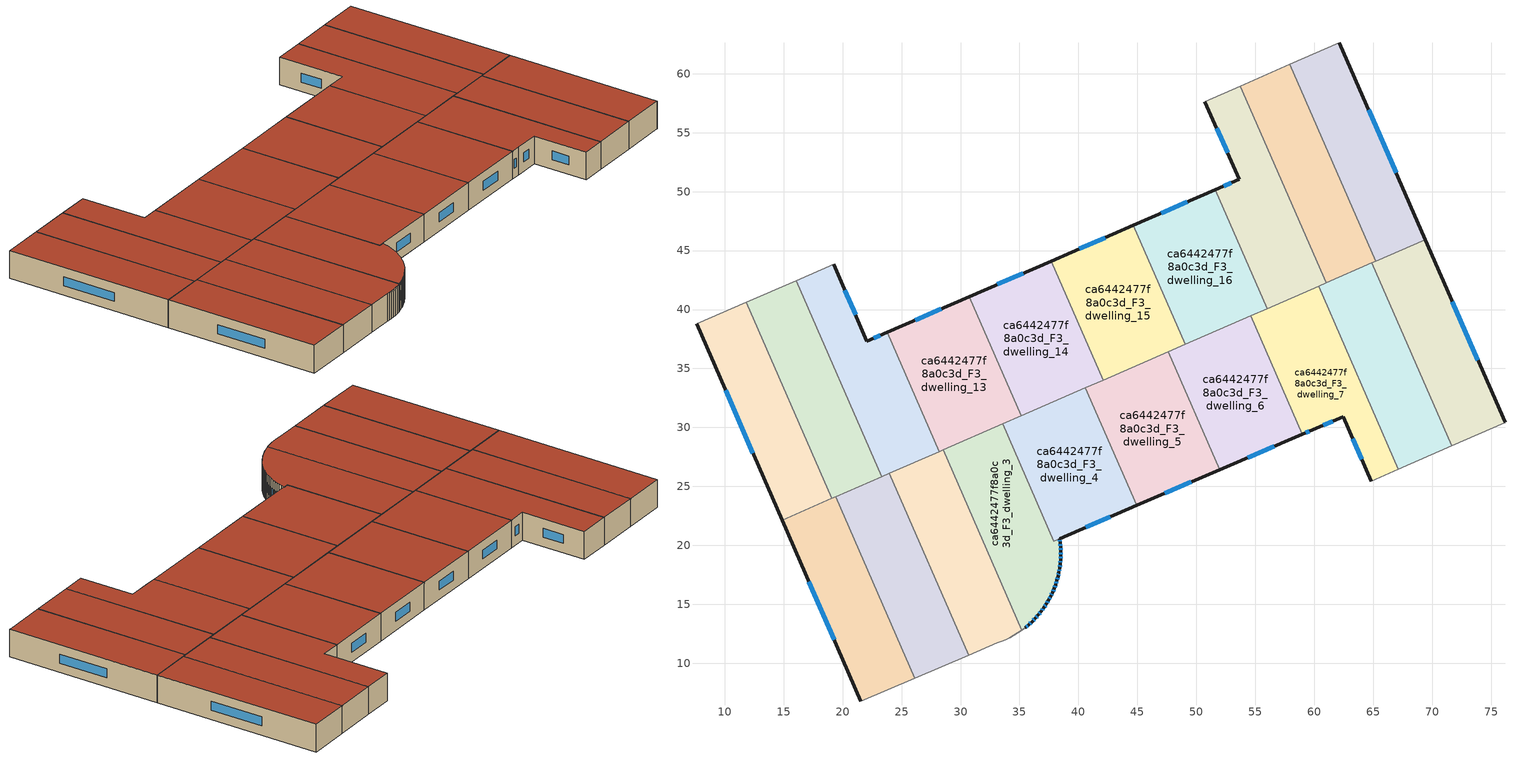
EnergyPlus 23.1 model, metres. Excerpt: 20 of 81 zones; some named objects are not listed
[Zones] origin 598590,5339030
ca6442477f8a0c3d_F3_dwelling_0
 floor to ca6442477f8a0c3d_F2_dwelling_0 (EU_floor_Construction): 19.42,24.12 26.13,8.71 21.55,6.75 14.86,22.13 z9
 wall outside (EU_wall_Construction): 14.86,22.13 21.55,6.75 z9:12
 wall to ca6442477f8a0c3d_F3_dwelling_1 (EU_wall_Construction): 26.13,8.71 19.42,24.12 z9:12
 wall adiabatic (EU_wall_Construction): 21.55,6.75 26.13,8.71 z9:12
 wall to ca6442477f8a0c3d_F3_dwelling_10 (EU_wall_Construction): 19.08,23.97 14.86,22.13 z9:12
 wall to ca6442477f8a0c3d_F3_dwelling_11 (EU_wall_Construction): 19.42,24.12 19.08,23.97 z9:12
 window (EU_Window_Construction): 17.13,16.9 19.27,11.98 z10.02:10.98
 roof outside (EU_roof_Construction): 26.13,8.71 19.42,24.12 14.86,22.13 21.55,6.75 z12
ca6442477f8a0c3d_F3_dwelling_1
 floor to ca6442477f8a0c3d_F2_dwelling_1 (EU_floor_Construction): 23.97,26.11 30.7,10.67 26.13,8.71 19.42,24.12 z9
 wall to ca6442477f8a0c3d_F3_dwelling_2 (EU_wall_Construction): 30.7,10.67 23.97,26.11 z9:12
 wall adiabatic (EU_wall_Construction): 26.13,8.71 30.7,10.67 z9:12
 wall to ca6442477f8a0c3d_F3_dwelling_11 (EU_wall_Construction): 23.3,25.81 19.42,24.12 z9:12
 wall to ca6442477f8a0c3d_F3_dwelling_12 (EU_wall_Construction): 23.97,26.11 23.3,25.81 z9:12
 roof outside (EU_roof_Construction): 30.7,10.67 23.97,26.11 19.42,24.12 26.13,8.71 z12
ca6442477f8a0c3d_F3_dwelling_10
 floor to ca6442477f8a0c3d_F2_dwelling_10 (EU_floor_Construction): 11.82,40.63 19.08,23.97 14.86,22.13 7.6,38.81 z9
 wall outside (EU_wall_Construction): 7.6,38.81 14.86,22.13 z9:12
 wall to ca6442477f8a0c3d_F3_dwelling_11 (EU_wall_Construction): 19.08,23.97 11.82,40.63 z9:12
 wall adiabatic (EU_wall_Construction): 11.82,40.63 7.6,38.81 z9:12
 window (EU_Window_Construction): 10.07,33.13 12.39,27.81 z10.02:10.98
 roof outside (EU_roof_Construction): 19.08,23.97 11.82,40.63 7.6,38.81 14.86,22.13 z12
ca6442477f8a0c3d_F3_dwelling_11
 floor to ca6442477f8a0c3d_F2_dwelling_11 (EU_floor_Construction): 16.05,42.45 23.3,25.81 19.08,23.97 11.82,40.63 z9
 wall to ca6442477f8a0c3d_F3_dwelling_12 (EU_wall_Construction): 23.3,25.81 16.05,42.45 z9:12
 wall adiabatic (EU_wall_Construction): 16.05,42.45 11.82,40.63 z9:12
 roof outside (EU_roof_Construction): 23.3,25.81 16.05,42.45 11.82,40.63 19.08,23.97 z12
ca6442477f8a0c3d_F3_dwelling_12
 floor to ca6442477f8a0c3d_F2_dwelling_12 (EU_floor_Construction): 23.78,38.08 28.2,27.95 23.3,25.81 16.05,42.45 19.24,43.83 22.05,37.33 z9
 wall outside (EU_wall_Construction): 23.78,38.08 22.05,37.33 19.24,43.83 z9:12
 wall adiabatic (EU_wall_Construction): 19.24,43.83 16.05,42.45 z9:12
 wall to ca6442477f8a0c3d_F3_dwelling_13 (EU_wall_Construction): 28.2,27.95 23.78,38.08 z9:12
 wall to ca6442477f8a0c3d_F3_dwelling_2 (EU_wall_Construction): 23.97,26.11 28.2,27.95 z9:12
 window (EU_Window_Construction): 21.09,39.54 20.2,41.62 / 23.19,37.82 22.64,37.58 z10.02:10.98
 roof outside (EU_roof_Construction): 28.2,27.95 23.78,38.08 22.05,37.33 19.24,43.83 16.05,42.45 23.3,25.81 z12
ca6442477f8a0c3d_F3_dwelling_13
 floor to ca6442477f8a0c3d_F2_dwelling_13 (EU_floor_Construction): 30.73,41.09 35.14,30.98 28.2,27.95 23.78,38.08 z9
 wall outside (EU_wall_Construction): 30.73,41.09 23.78,38.08 z9:12
 wall to ca6442477f8a0c3d_F3_dwelling_14 (EU_wall_Construction): 35.14,30.98 30.73,41.09 z9:12
 wall to ca6442477f8a0c3d_F3_dwelling_3 (EU_wall_Construction): 28.53,28.09 33.57,30.29 z9:12
 wall to ca6442477f8a0c3d_F3_dwelling_2 (EU_wall_Construction): 28.2,27.95 28.52,28.09 z9:12
 wall to ca6442477f8a0c3d_F3_dwelling_4 (EU_wall_Construction): 33.57,30.29 35.14,30.98 z9:12
 window (EU_Window_Construction): 28.37,40.07 26.15,39.1 z10.02:10.98
 roof outside (EU_roof_Construction): 35.14,30.98 30.73,41.09 23.78,38.08 28.2,27.95 z12
ca6442477f8a0c3d_F3_dwelling_14
 floor to ca6442477f8a0c3d_F2_dwelling_14 (EU_floor_Construction): 37.68,44.11 42.09,34 35.14,30.98 30.73,41.09 z9
 wall outside (EU_wall_Construction): 37.68,44.11 30.73,41.09 z9:12
 wall to ca6442477f8a0c3d_F3_dwelling_15 (EU_wall_Construction): 42.09,34 37.68,44.11 z9:12
 wall to ca6442477f8a0c3d_F3_dwelling_4 (EU_wall_Construction): 35.14,30.98 40.59,33.35 z9:12
 wall to ca6442477f8a0c3d_F3_dwelling_5 (EU_wall_Construction): 40.59,33.35 42.09,34 z9:12
 window (EU_Window_Construction): 35.32,43.09 33.09,42.12 z10.02:10.98
 roof outside (EU_roof_Construction): 42.09,34 37.68,44.11 30.73,41.09 35.14,30.98 z12
ca6442477f8a0c3d_F3_dwelling_15
 floor to ca6442477f8a0c3d_F2_dwelling_15 (EU_floor_Construction): 44.64,47.13 49.04,37.04 42.09,34 37.68,44.11 z9
 wall outside (EU_wall_Construction): 44.64,47.13 37.68,44.11 z9:12
 wall to ca6442477f8a0c3d_F3_dwelling_16 (EU_wall_Construction): 49.04,37.04 44.64,47.13 z9:12
 wall to ca6442477f8a0c3d_F3_dwelling_5 (EU_wall_Construction): 42.09,34 47.62,36.42 z9:12
 wall to ca6442477f8a0c3d_F3_dwelling_6 (EU_wall_Construction): 47.62,36.42 49.04,37.04 z9:12
 window (EU_Window_Construction): 42.27,46.11 40.05,45.14 z10.02:10.98
 roof outside (EU_roof_Construction): 49.04,37.04 44.64,47.13 37.68,44.11 42.09,34 z12
ca6442477f8a0c3d_F3_dwelling_16
 floor to ca6442477f8a0c3d_F2_dwelling_16 (EU_floor_Construction): 51.61,50.16 56.01,40.07 49.04,37.04 44.64,47.13 z9
 wall outside (EU_wall_Construction): 51.61,50.16 44.64,47.13 z9:12
 wall to ca6442477f8a0c3d_F3_dwelling_17 (EU_wall_Construction): 56.01,40.07 51.61,50.16 z9:12
 wall to ca6442477f8a0c3d_F3_dwelling_6 (EU_wall_Construction): 49.04,37.04 54.63,39.47 z9:12
 wall to ca6442477f8a0c3d_F3_dwelling_7 (EU_wall_Construction): 54.63,39.47 56.01,40.07 z9:12
 window (EU_Window_Construction): 49.24,49.13 47.01,48.16 z10.02:10.98
 roof outside (EU_roof_Construction): 56.01,40.07 51.61,50.16 44.64,47.13 49.04,37.04 z12
ca6442477f8a0c3d_F3_dwelling_17
 floor to ca6442477f8a0c3d_F2_dwelling_17 (EU_floor_Construction): 53.74,58.96 61.02,42.26 56.01,40.07 51.61,50.16 53.66,51.05 50.73,57.63 z9
 wall outside (EU_wall_Construction): 50.73,57.63 53.66,51.05 51.61,50.16 z9:12
 wall to ca6442477f8a0c3d_F3_dwelling_18 (EU_wall_Construction): 61.02,42.26 53.74,58.96 z9:12
 wall adiabatic (EU_wall_Construction): 53.74,58.96 50.73,57.63 z9:12
 wall to ca6442477f8a0c3d_F3_dwelling_7 (EU_wall_Construction): 56.01,40.07 60.37,41.98 z9:12
 wall to ca6442477f8a0c3d_F3_dwelling_8 (EU_wall_Construction): 60.37,41.98 61.02,42.26 z9:12
 window (EU_Window_Construction): 52.96,50.75 52.31,50.46 / 51.73,55.39 52.66,53.29 z10.02:10.98
 roof outside (EU_roof_Construction): 61.02,42.26 53.74,58.96 50.73,57.63 53.66,51.05 51.61,50.16 56.01,40.07 z12
ca6442477f8a0c3d_F3_dwelling_18
 floor to ca6442477f8a0c3d_F2_dwelling_18 (EU_floor_Construction): 57.94,60.8 65.22,44.09 61.02,42.26 53.74,58.96 z9
 wall adiabatic (EU_wall_Construction): 57.94,60.8 53.74,58.96 z9:12
 wall to ca6442477f8a0c3d_F3_dwelling_19 (EU_wall_Construction): 65.22,44.09 57.94,60.8 z9:12
 wall to ca6442477f8a0c3d_F3_dwelling_8 (EU_wall_Construction): 61.02,42.26 64.9,43.95 z9:12
 wall to ca6442477f8a0c3d_F3_dwelling_9 (EU_wall_Construction): 64.9,43.95 65.22,44.09 z9:12
 roof outside (EU_roof_Construction): 65.22,44.09 57.94,60.8 53.74,58.96 61.02,42.26 z12
ca6442477f8a0c3d_F3_dwelling_19
 floor to ca6442477f8a0c3d_F2_dwelling_19 (EU_floor_Construction): 62.14,62.65 69.43,45.93 65.22,44.09 57.94,60.8 z9
 wall outside (EU_wall_Construction): 69.43,45.93 62.14,62.65 z9:12
 wall adiabatic (EU_wall_Construction): 62.14,62.65 57.94,60.8 z9:12
 wall to ca6442477f8a0c3d_F3_dwelling_9 (EU_wall_Construction): 65.22,44.09 69.43,45.93 z9:12
 window (EU_Window_Construction): 66.95,51.62 64.62,56.96 z10.02:10.98
 roof outside (EU_roof_Construction): 69.43,45.93 62.14,62.65 57.94,60.8 65.22,44.09 z12
ca6442477f8a0c3d_F3_dwelling_2
 floor to ca6442477f8a0c3d_F2_dwelling_2 (EU_floor_Construction): 28.53,28.09 35.19,12.79 35.18,12.78 34.86,12.56 34.53,12.36 34.19,12.17 33.84,12 33.48,11.85 33.12,11.71 30.7,10.67 23.97,26.11 z9
 wall adiabatic (EU_wall_Construction): 30.7,10.67 33.12,11.71 33.48,11.85 33.84,12 34.19,12.17 34.53,12.36 34.86,12.56 35.18,12.78 35.19,12.79 z9:12
 wall to ca6442477f8a0c3d_F3_dwelling_3 (EU_wall_Construction): 35.19,12.79 28.53,28.09 z9:12
 roof outside (EU_roof_Construction): 34.19,12.17 34.53,12.36 34.86,12.56 35.18,12.78 35.19,12.79 28.53,28.09 23.97,26.11 30.7,10.67 33.12,11.71 33.48,11.85 33.84,12 z12
ca6442477f8a0c3d_F3_dwelling_3
 floor to ca6442477f8a0c3d_F2_dwelling_3 (EU_floor_Construction): 33.57,30.29 37.9,20.35 38.4,20.56 38.45,20.21 38.48,19.85 38.5,19.49 38.5,19.13 38.48,18.78 38.45,18.42 38.41,18.06 38.35,17.71 38.27,17.36 38.18,17.01 38.07,16.67 37.94,16.34 37.8,16.01 37.65,15.68 37.48,15.37 37.28,15.03 37.07,14.71 36.84,14.39 36.6,14.09 36.34,13.8 36.07,13.53 35.78,13.26 35.49,13.01 35.19,12.79 28.53,28.09 z9
 wall outside (EU_wall_Construction): 35.49,13.01 35.78,13.26 36.07,13.53 36.34,13.8 36.6,14.09 36.84,14.39 37.07,14.71 37.28,15.03 37.48,15.37 37.65,15.68 37.8,16.01 37.94,16.34 38.07,16.67 38.18,17.01 38.27,17.36 38.35,17.71 38.41,18.06 38.45,18.42 38.48,18.78 38.5,19.13 38.5,19.49 38.48,19.85 38.45,20.21 38.4,20.56 z9:12
 wall adiabatic (EU_wall_Construction): 35.19,12.79 35.49,13.01 z9:12
 wall to ca6442477f8a0c3d_F3_dwelling_4 (EU_wall_Construction): 38.4,20.56 37.9,20.35 33.57,30.29 z9:12
 window (EU_Window_Construction): 38.47,18.54 38.47,18.65 / 38.42,18.18 38.44,18.3 / 38.37,17.83 38.39,17.94 / 38.3,17.48 38.32,17.59 / 38.21,17.13 38.24,17.24 / 38.1,16.79 38.14,16.9 / 37.98,16.45 38.02,16.56 / 37.85,16.12 37.9,16.22 / 37.7,15.79 37.75,15.9 / 37.54,15.47 37.59,15.57 / 37.35,15.14 37.41,15.25 / 37.14,14.82 37.21,14.92 / 36.92,14.5 36.99,14.6 / 36.68,14.19 36.76,14.29 / 36.43,13.9 36.51,13.99 / 36.16,13.62 36.25,13.71 / 35.88,13.35 35.97,13.44 / 35.59,13.1 35.68,13.18 / 38.43,20.33 38.41,20.44 / 38.47,19.97 38.46,20.09 / 38.49,19.61 38.49,19.73 / 38.5,19.26 38.5,19.37 / 38.49,18.9 38.49,19.01 z10.02:10.98
 roof outside (EU_roof_Construction): 36.6,14.09 36.84,14.39 37.07,14.71 37.28,15.03 37.48,15.37 37.65,15.68 37.8,16.01 37.94,16.34 38.07,16.67 38.18,17.01 38.27,17.36 38.35,17.71 38.41,18.06 38.45,18.42 38.48,18.78 38.5,19.13 38.5,19.49 38.48,19.85 38.45,20.21 38.4,20.56 37.9,20.35 33.57,30.29 28.53,28.09 35.19,12.79 35.49,13.01 35.78,13.26 36.07,13.53 36.34,13.8 z12
ca6442477f8a0c3d_F3_dwelling_4
 floor to ca6442477f8a0c3d_F2_dwelling_4 (EU_floor_Construction): 40.59,33.35 44.93,23.38 37.9,20.36 33.57,30.29 z9
 wall outside (EU_wall_Construction): 38.4,20.56 44.93,23.38 z9:12
 wall to ca6442477f8a0c3d_F3_dwelling_5 (EU_wall_Construction): 44.93,23.38 40.59,33.35 z9:12
 window (EU_Window_Construction): 40.62,21.52 42.71,22.42 z10.02:10.98
 roof outside (EU_roof_Construction): 44.93,23.38 40.59,33.35 33.57,30.29 37.9,20.36 z12
ca6442477f8a0c3d_F3_dwelling_5
 floor to ca6442477f8a0c3d_F2_dwelling_5 (EU_floor_Construction): 47.62,36.42 51.98,26.41 44.93,23.38 40.59,33.35 z9
 wall outside (EU_wall_Construction): 44.93,23.38 51.98,26.41 z9:12
 wall to ca6442477f8a0c3d_F3_dwelling_6 (EU_wall_Construction): 51.98,26.41 47.62,36.42 z9:12
 window (EU_Window_Construction): 47.33,24.41 49.58,25.38 z10.02:10.98
 roof outside (EU_roof_Construction): 51.98,26.41 47.62,36.42 40.59,33.35 44.93,23.38 z12
ca6442477f8a0c3d_F3_dwelling_6
 floor to ca6442477f8a0c3d_F2_dwelling_6 (EU_floor_Construction): 54.63,39.47 59.01,29.44 51.98,26.41 47.62,36.42 z9
 wall outside (EU_wall_Construction): 51.98,26.41 59.01,29.44 z9:12
 wall to ca6442477f8a0c3d_F3_dwelling_7 (EU_wall_Construction): 59.01,29.44 54.63,39.47 z9:12
 window (EU_Window_Construction): 54.37,27.44 56.62,28.41 z10.02:10.98
 roof outside (EU_roof_Construction): 59.01,29.44 54.63,39.47 47.62,36.42 51.98,26.41 z12
ca6442477f8a0c3d_F3_dwelling_7
 floor to ca6442477f8a0c3d_F2_dwelling_7 (EU_floor_Construction): 60.37,41.97 67.14,26.45 64.83,25.44 62.46,30.9 59.87,29.81 59.01,29.44 54.63,39.47 z9
 wall outside (EU_wall_Construction): 59.01,29.44 59.87,29.81 62.46,30.9 64.83,25.44 z9:12
 wall to ca6442477f8a0c3d_F3_dwelling_8 (EU_wall_Construction): 67.14,26.45 60.37,41.97 z9:12
 wall adiabatic (EU_wall_Construction): 64.83,25.44 67.14,26.45 z9:12
 window (EU_Window_Construction): 59.3,29.56 59.58,29.68 / 63.27,29.04 64.03,27.3 / 60.75,30.18 61.58,30.53 z10.02:10.98
 roof outside (EU_roof_Construction): 67.14,26.45 60.37,41.97 54.63,39.47 59.01,29.44 59.87,29.81 62.46,30.9 64.83,25.44 z12
ca6442477f8a0c3d_F3_dwelling_8
 floor to ca6442477f8a0c3d_F2_dwelling_8 (EU_floor_Construction): 64.9,43.95 71.66,28.44 67.14,26.45 60.37,41.97 z9
 wall to ca6442477f8a0c3d_F3_dwelling_9 (EU_wall_Construction): 71.66,28.44 64.9,43.95 z9:12
 wall adiabatic (EU_wall_Construction): 67.14,26.45 71.66,28.44 z9:12
 roof outside (EU_roof_Construction): 71.66,28.44 64.9,43.95 60.37,41.97 67.14,26.45 z12
ca6442477f8a0c3d_F3_dwelling_9
 floor to ca6442477f8a0c3d_F2_dwelling_9 (EU_floor_Construction): 69.43,45.93 76.19,30.43 76.15,30.41 71.66,28.44 64.9,43.95 z9
 wall outside (EU_wall_Construction): 76.19,30.43 69.43,45.93 z9:12
 wall adiabatic (EU_wall_Construction): 71.66,28.44 76.15,30.41 76.19,30.43 z9:12
 window (EU_Window_Construction): 73.89,35.7 71.73,40.65 z10.02:10.98
 roof outside (EU_roof_Construction): 76.15,30.41 76.19,30.43 69.43,45.93 64.9,43.95 71.66,28.44 z12
[Building]
EU S2 Campaign: North Axis=0; Terrain=City; Solar Distribution=FullExterior
[Site:Location]
Vienna: Latitude=48; Longitude=16.5; Time Zone=1; Elevation=183
[SizingPeriod:WeatherFileDays]
AnnualSizingPeriod: Begin Month=1; Begin Day of Month=1; End Month=12; End Day of Month=31; Day of Week for Start Day=Monday; Use Weather File Daylight Saving Period=No; Use Weather File Rain and Snow Indicators=No
[MATERIAL]
EU_InternalMass_Material: Roughness=MediumRough; Thickness=0.1; Conductivity=1; Density=1800; Specific Heat=900; Thermal Absorptance=0.9; Solar Absorptance=0.7; Visible Absorptance=0.7
[MATERIAL:NOMASS] Roughness=MediumRough; Thermal Absorptance=0.9; Solar Absorptance=0.7; Visible Absorptance=0.7
Name | Thermal Resistance
EU_wall_NoMass | 0.942466
EU_roof_NoMass | 0.551687
EU_floor_NoMass | 0.66527
[WINDOWMATERIAL:SIMPLEGLAZINGSYSTEM]
EU_Window_SimpleGlazing: UFactor=2.03367; Solar Heat Gain Coefficient=0.65; Visible Transmittance=0.65
[CONSTRUCTION]
EU_wall_Construction: EU_wall_NoMass
EU_roof_Construction: EU_roof_NoMass
EU_floor_Construction: EU_floor_NoMass
EU_Window_Construction: EU_Window_SimpleGlazing
EU_InternalMass_Construction: EU_InternalMass_Material
[ZONE] Type=1; Multiplier=1; Ceiling Height=autocalculate; Floor Area=autocalculate; Part of Total Floor Area=Yes
Name | Volume
ca6442477f8a0c3d_F3_dwelling_0 | 250.816
ca6442477f8a0c3d_F3_dwelling_1 | 250.929
ca6442477f8a0c3d_F3_dwelling_10 | 250.885
ca6442477f8a0c3d_F3_dwelling_11 | 250.838
ca6442477f8a0c3d_F3_dwelling_12 | 250.871
ca6442477f8a0c3d_F3_dwelling_13 | 250.849
ca6442477f8a0c3d_F3_dwelling_14; ca6442477f8a0c3d_F3_dwelling_17 | 250.874
ca6442477f8a0c3d_F3_dwelling_15 | 250.87
ca6442477f8a0c3d_F3_dwelling_16 | 250.88
ca6442477f8a0c3d_F3_dwelling_18 | 250.854
ca6442477f8a0c3d_F3_dwelling_19 | 250.875
ca6442477f8a0c3d_F3_dwelling_2 | 250.821
ca6442477f8a0c3d_F3_dwelling_3 | 252.217
ca6442477f8a0c3d_F3_dwelling_4 | 249.434
ca6442477f8a0c3d_F3_dwelling_5 | 250.858
ca6442477f8a0c3d_F3_dwelling_6 | 250.869
ca6442477f8a0c3d_F3_dwelling_7 | 250.842
ca6442477f8a0c3d_F3_dwelling_8 | 250.864
ca6442477f8a0c3d_F3_dwelling_9 | 250.89
[INTERNALMASS] Construction=EU_InternalMass_Construction
Name | Zone or ZoneList | Surface Area
ca6442477f8a0c3d_F3_dwelling_0_EU_InternalMass | ca6442477f8a0c3d_F3_dwelling_0 | 83.6053
ca6442477f8a0c3d_F3_dwelling_1_EU_InternalMass | ca6442477f8a0c3d_F3_dwelling_1 | 83.6435
ca6442477f8a0c3d_F3_dwelling_2_EU_InternalMass | ca6442477f8a0c3d_F3_dwelling_2 | 83.607
ca6442477f8a0c3d_F3_dwelling_3_EU_InternalMass | ca6442477f8a0c3d_F3_dwelling_3 | 84.073
ca6442477f8a0c3d_F3_dwelling_4_EU_InternalMass | ca6442477f8a0c3d_F3_dwelling_4 | 83.1692
ca6442477f8a0c3d_F3_dwelling_5_EU_InternalMass | ca6442477f8a0c3d_F3_dwelling_5 | 83.6197
ca6442477f8a0c3d_F3_dwelling_6_EU_InternalMass | ca6442477f8a0c3d_F3_dwelling_6 | 83.6235
ca6442477f8a0c3d_F3_dwelling_7_EU_InternalMass | ca6442477f8a0c3d_F3_dwelling_7 | 83.6135
ca6442477f8a0c3d_F3_dwelling_8_EU_InternalMass | ca6442477f8a0c3d_F3_dwelling_8 | 83.6212
ca6442477f8a0c3d_F3_dwelling_9_EU_InternalMass | ca6442477f8a0c3d_F3_dwelling_9 | 83.6298
ca6442477f8a0c3d_F3_dwelling_10_EU_InternalMass | ca6442477f8a0c3d_F3_dwelling_10 | 83.6281
ca6442477f8a0c3d_F3_dwelling_11_EU_InternalMass | ca6442477f8a0c3d_F3_dwelling_11 | 83.6125
ca6442477f8a0c3d_F3_dwelling_12_EU_InternalMass | ca6442477f8a0c3d_F3_dwelling_12 | 83.6239
ca6442477f8a0c3d_F3_dwelling_13_EU_InternalMass | ca6442477f8a0c3d_F3_dwelling_13 | 83.6164
ca6442477f8a0c3d_F3_dwelling_14_EU_InternalMass | ca6442477f8a0c3d_F3_dwelling_14 | 83.6247
ca6442477f8a0c3d_F3_dwelling_15_EU_InternalMass | ca6442477f8a0c3d_F3_dwelling_15 | 83.6237
ca6442477f8a0c3d_F3_dwelling_16_EU_InternalMass | ca6442477f8a0c3d_F3_dwelling_16 | 83.6268
ca6442477f8a0c3d_F3_dwelling_17_EU_InternalMass | ca6442477f8a0c3d_F3_dwelling_17 | 83.6245
ca6442477f8a0c3d_F3_dwelling_18_EU_InternalMass | ca6442477f8a0c3d_F3_dwelling_18 | 83.6181
ca6442477f8a0c3d_F3_dwelling_19_EU_InternalMass | ca6442477f8a0c3d_F3_dwelling_19 | 83.6249
[OTHEREQUIPMENT] Fuel Type=Electricity; Design Level Calculation Method=Watts/Area; Power per Zone Floor Area=1; Fraction Latent=0; Fraction Radiant=0; Fraction Lost=0; Carbon Dioxide Generation Rate=0; EndUse Subcategory=EU_Step8_InternalGains
Name | Zone or ZoneList or Space or SpaceList | Schedule
EU_Step8_InternalGain_ca6442477f8a0c3d_F3_dwelling_0_f000 | ca6442477f8a0c3d_F3_dwelling_0 | EU_Step8_GainSchedule_ca6442477f8a0c3d_F3_dwelling_0_f000
EU_Step8_InternalGain_ca6442477f8a0c3d_F3_dwelling_1_f000 | ca6442477f8a0c3d_F3_dwelling_1 | EU_Step8_GainSchedule_ca6442477f8a0c3d_F3_dwelling_1_f000
EU_Step8_InternalGain_ca6442477f8a0c3d_F3_dwelling_2_f000 | ca6442477f8a0c3d_F3_dwelling_2 | EU_Step8_GainSchedule_ca6442477f8a0c3d_F3_dwelling_2_f000
EU_Step8_InternalGain_ca6442477f8a0c3d_F3_dwelling_3_f000 | ca6442477f8a0c3d_F3_dwelling_3 | EU_Step8_GainSchedule_ca6442477f8a0c3d_F3_dwelling_3_f000
EU_Step8_InternalGain_ca6442477f8a0c3d_F3_dwelling_4_f000 | ca6442477f8a0c3d_F3_dwelling_4 | EU_Step8_GainSchedule_ca6442477f8a0c3d_F3_dwelling_4_f000
EU_Step8_InternalGain_ca6442477f8a0c3d_F3_dwelling_5_f000 | ca6442477f8a0c3d_F3_dwelling_5 | EU_Step8_GainSchedule_ca6442477f8a0c3d_F3_dwelling_5_f000
EU_Step8_InternalGain_ca6442477f8a0c3d_F3_dwelling_6_f000 | ca6442477f8a0c3d_F3_dwelling_6 | EU_Step8_GainSchedule_ca6442477f8a0c3d_F3_dwelling_6_f000
EU_Step8_InternalGain_ca6442477f8a0c3d_F3_dwelling_7_f000 | ca6442477f8a0c3d_F3_dwelling_7 | EU_Step8_GainSchedule_ca6442477f8a0c3d_F3_dwelling_7_f000
EU_Step8_InternalGain_ca6442477f8a0c3d_F3_dwelling_8_f000 | ca6442477f8a0c3d_F3_dwelling_8 | EU_Step8_GainSchedule_ca6442477f8a0c3d_F3_dwelling_8_f000
EU_Step8_InternalGain_ca6442477f8a0c3d_F3_dwelling_9_f000 | ca6442477f8a0c3d_F3_dwelling_9 | EU_Step8_GainSchedule_ca6442477f8a0c3d_F3_dwelling_9_f000
EU_Step8_InternalGain_ca6442477f8a0c3d_F3_dwelling_10_f000 | ca6442477f8a0c3d_F3_dwelling_10 | EU_Step8_GainSchedule_ca6442477f8a0c3d_F3_dwelling_10_f000
EU_Step8_InternalGain_ca6442477f8a0c3d_F3_dwelling_11_f000 | ca6442477f8a0c3d_F3_dwelling_11 | EU_Step8_GainSchedule_ca6442477f8a0c3d_F3_dwelling_11_f000
EU_Step8_InternalGain_ca6442477f8a0c3d_F3_dwelling_12_f000 | ca6442477f8a0c3d_F3_dwelling_12 | EU_Step8_GainSchedule_ca6442477f8a0c3d_F3_dwelling_12_f000
EU_Step8_InternalGain_ca6442477f8a0c3d_F3_dwelling_13_f000 | ca6442477f8a0c3d_F3_dwelling_13 | EU_Step8_GainSchedule_ca6442477f8a0c3d_F3_dwelling_13_f000
EU_Step8_InternalGain_ca6442477f8a0c3d_F3_dwelling_14_f000 | ca6442477f8a0c3d_F3_dwelling_14 | EU_Step8_GainSchedule_ca6442477f8a0c3d_F3_dwelling_14_f000
EU_Step8_InternalGain_ca6442477f8a0c3d_F3_dwelling_15_f000 | ca6442477f8a0c3d_F3_dwelling_15 | EU_Step8_GainSchedule_ca6442477f8a0c3d_F3_dwelling_15_f000
EU_Step8_InternalGain_ca6442477f8a0c3d_F3_dwelling_16_f000 | ca6442477f8a0c3d_F3_dwelling_16 | EU_Step8_GainSchedule_ca6442477f8a0c3d_F3_dwelling_16_f000
EU_Step8_InternalGain_ca6442477f8a0c3d_F3_dwelling_17_f000 | ca6442477f8a0c3d_F3_dwelling_17 | EU_Step8_GainSchedule_ca6442477f8a0c3d_F3_dwelling_17_f000
EU_Step8_InternalGain_ca6442477f8a0c3d_F3_dwelling_18_f000 | ca6442477f8a0c3d_F3_dwelling_18 | EU_Step8_GainSchedule_ca6442477f8a0c3d_F3_dwelling_18_f000
EU_Step8_InternalGain_ca6442477f8a0c3d_F3_dwelling_19_f000 | ca6442477f8a0c3d_F3_dwelling_19 | EU_Step8_GainSchedule_ca6442477f8a0c3d_F3_dwelling_19_f000
[ZONEVENTILATION:DESIGNFLOWRATE] Schedule=EU_AlwaysOn; Design Flow Rate Calculation Method=AirChanges/Hour; Air Changes per Hour=0.530523; Ventilation Type=Natural; Fan Pressure Rise=0; Fan Total Efficiency=1; Constant Term Coefficient=1; Temperature Term Coefficient=0; Velocity Term Coefficient=0; Velocity Squared Term Coefficient=0; Minimum Indoor Temperature=-100; Maximum Indoor Temperature=100; Delta Temperature=-100; Minimum Outdoor Temperature=-100; Maximum Outdoor Temperature=100; Maximum Wind Speed=40
Name | Zone or ZoneList or Space or SpaceList
EU_ConstantAir_ca6442477f8a0c3d_F3_dwelling_0 | ca6442477f8a0c3d_F3_dwelling_0
EU_ConstantAir_ca6442477f8a0c3d_F3_dwelling_1 | ca6442477f8a0c3d_F3_dwelling_1
EU_ConstantAir_ca6442477f8a0c3d_F3_dwelling_2 | ca6442477f8a0c3d_F3_dwelling_2
EU_ConstantAir_ca6442477f8a0c3d_F3_dwelling_3 | ca6442477f8a0c3d_F3_dwelling_3
EU_ConstantAir_ca6442477f8a0c3d_F3_dwelling_4 | ca6442477f8a0c3d_F3_dwelling_4
EU_ConstantAir_ca6442477f8a0c3d_F3_dwelling_5 | ca6442477f8a0c3d_F3_dwelling_5
EU_ConstantAir_ca6442477f8a0c3d_F3_dwelling_6 | ca6442477f8a0c3d_F3_dwelling_6
EU_ConstantAir_ca6442477f8a0c3d_F3_dwelling_7 | ca6442477f8a0c3d_F3_dwelling_7
EU_ConstantAir_ca6442477f8a0c3d_F3_dwelling_8 | ca6442477f8a0c3d_F3_dwelling_8
EU_ConstantAir_ca6442477f8a0c3d_F3_dwelling_9 | ca6442477f8a0c3d_F3_dwelling_9
EU_ConstantAir_ca6442477f8a0c3d_F3_dwelling_10 | ca6442477f8a0c3d_F3_dwelling_10
EU_ConstantAir_ca6442477f8a0c3d_F3_dwelling_11 | ca6442477f8a0c3d_F3_dwelling_11
EU_ConstantAir_ca6442477f8a0c3d_F3_dwelling_12 | ca6442477f8a0c3d_F3_dwelling_12
EU_ConstantAir_ca6442477f8a0c3d_F3_dwelling_13 | ca6442477f8a0c3d_F3_dwelling_13
EU_ConstantAir_ca6442477f8a0c3d_F3_dwelling_14 | ca6442477f8a0c3d_F3_dwelling_14
EU_ConstantAir_ca6442477f8a0c3d_F3_dwelling_15 | ca6442477f8a0c3d_F3_dwelling_15
EU_ConstantAir_ca6442477f8a0c3d_F3_dwelling_16 | ca6442477f8a0c3d_F3_dwelling_16
EU_ConstantAir_ca6442477f8a0c3d_F3_dwelling_17 | ca6442477f8a0c3d_F3_dwelling_17
EU_ConstantAir_ca6442477f8a0c3d_F3_dwelling_18 | ca6442477f8a0c3d_F3_dwelling_18
EU_ConstantAir_ca6442477f8a0c3d_F3_dwelling_19 | ca6442477f8a0c3d_F3_dwelling_19
[HVACTEMPLATE:ZONE:IDEALLOADSAIRSYSTEM] System Availability Schedule=EU_AlwaysOn; Maximum Heating Supply Air Temperature=50; Minimum Cooling Supply Air Temperature=13; Maximum Heating Supply Air Humidity Ratio=0.0156; Minimum Cooling Supply Air Humidity Ratio=0.0077; Heating Limit=NoLimit; Cooling Limit=NoLimit; Heating Availability Schedule=EU_AlwaysOn; Cooling Availability Schedule=EU_CoolingOff; Dehumidification Control Type=ConstantSensibleHeatRatio; Cooling Sensible Heat Ratio=0.7; Dehumidification Setpoint=60; Humidification Control Type=None; Humidification Setpoint=30; Outdoor Air Method=None; Outdoor Air Flow Rate per Person=0.00944; Outdoor Air Flow Rate per Zone Floor Area=0; Outdoor Air Flow Rate per Zone=0; Demand Controlled Ventilation Type=None; Outdoor Air Economizer Type=NoEconomizer; Heat Recovery Type=None; Sensible Heat Recovery Effectiveness=0.7; Latent Heat Recovery Effectiveness=0.65
Name | Template Thermostat
ca6442477f8a0c3d_F3_dwelling_0 | EU_HeatOnly_ca6442477f8a0c3d_F3_dwelling_0
ca6442477f8a0c3d_F3_dwelling_1 | EU_HeatOnly_ca6442477f8a0c3d_F3_dwelling_1
ca6442477f8a0c3d_F3_dwelling_2 | EU_HeatOnly_ca6442477f8a0c3d_F3_dwelling_2
ca6442477f8a0c3d_F3_dwelling_3 | EU_HeatOnly_ca6442477f8a0c3d_F3_dwelling_3
ca6442477f8a0c3d_F3_dwelling_4 | EU_HeatOnly_ca6442477f8a0c3d_F3_dwelling_4
ca6442477f8a0c3d_F3_dwelling_5 | EU_HeatOnly_ca6442477f8a0c3d_F3_dwelling_5
ca6442477f8a0c3d_F3_dwelling_6 | EU_HeatOnly_ca6442477f8a0c3d_F3_dwelling_6
ca6442477f8a0c3d_F3_dwelling_7 | EU_HeatOnly_ca6442477f8a0c3d_F3_dwelling_7
ca6442477f8a0c3d_F3_dwelling_8 | EU_HeatOnly_ca6442477f8a0c3d_F3_dwelling_8
ca6442477f8a0c3d_F3_dwelling_9 | EU_HeatOnly_ca6442477f8a0c3d_F3_dwelling_9
ca6442477f8a0c3d_F3_dwelling_10 | EU_HeatOnly_ca6442477f8a0c3d_F3_dwelling_10
ca6442477f8a0c3d_F3_dwelling_11 | EU_HeatOnly_ca6442477f8a0c3d_F3_dwelling_11
ca6442477f8a0c3d_F3_dwelling_12 | EU_HeatOnly_ca6442477f8a0c3d_F3_dwelling_12
ca6442477f8a0c3d_F3_dwelling_13 | EU_HeatOnly_ca6442477f8a0c3d_F3_dwelling_13
ca6442477f8a0c3d_F3_dwelling_14 | EU_HeatOnly_ca6442477f8a0c3d_F3_dwelling_14
ca6442477f8a0c3d_F3_dwelling_15 | EU_HeatOnly_ca6442477f8a0c3d_F3_dwelling_15
ca6442477f8a0c3d_F3_dwelling_16 | EU_HeatOnly_ca6442477f8a0c3d_F3_dwelling_16
ca6442477f8a0c3d_F3_dwelling_17 | EU_HeatOnly_ca6442477f8a0c3d_F3_dwelling_17
ca6442477f8a0c3d_F3_dwelling_18 | EU_HeatOnly_ca6442477f8a0c3d_F3_dwelling_18
ca6442477f8a0c3d_F3_dwelling_19 | EU_HeatOnly_ca6442477f8a0c3d_F3_dwelling_19
[SIZING:ZONE] Zone Cooling Design Supply Air Temperature Input Method=SupplyAirTemperature; Zone Cooling Design Supply Air Temperature=13; Zone Heating Design Supply Air Temperature Input Method=SupplyAirTemperature; Zone Heating Design Supply Air Temperature=50; Zone Cooling Design Supply Air Humidity Ratio=0.008; Zone Heating Design Supply Air Humidity Ratio=0.008; Cooling Design Air Flow Method=DesignDay; Cooling Design Air Flow Rate=0; Cooling Minimum Air Flow per Zone Floor Area=0.000762; Cooling Minimum Air Flow=0; Cooling Minimum Air Flow Fraction=0.2; Heating Design Air Flow Method=DesignDay; Heating Design Air Flow Rate=0; Heating Maximum Air Flow per Zone Floor Area=0.002032; Heating Maximum Air Flow=0.141576; Heating Maximum Air Flow Fraction=0.3; Account for Dedicated Outdoor Air System=No; Dedicated Outdoor Air System Control Strategy=NeutralSupplyAir; Dedicated Outdoor Air Low Setpoint Temperature for Design=autosize; Dedicated Outdoor Air High Setpoint Temperature for Design=autosize; Zone Load Sizing Method=Sensible Load Only No Latent Load; Zone Latent Cooling Design Supply Air Humidity Ratio Input Method=HumidityRatioDifference; Zone Cooling Design Supply Air Humidity Ratio Difference=0.005; Zone Latent Heating Design Supply Air Humidity Ratio Input Method=HumidityRatioDifference; Zone Humidification Design Supply Air Humidity Ratio Difference=0.005
ca6442477f8a0c3d_F3_dwelling_0; ca6442477f8a0c3d_F3_dwelling_1; ca6442477f8a0c3d_F3_dwelling_2; ca6442477f8a0c3d_F3_dwelling_3; ca6442477f8a0c3d_F3_dwelling_4; ca6442477f8a0c3d_F3_dwelling_5; ca6442477f8a0c3d_F3_dwelling_6; ca6442477f8a0c3d_F3_dwelling_7; ca6442477f8a0c3d_F3_dwelling_8; ca6442477f8a0c3d_F3_dwelling_9; ca6442477f8a0c3d_F3_dwelling_10; ca6442477f8a0c3d_F3_dwelling_11; ca6442477f8a0c3d_F3_dwelling_12; ca6442477f8a0c3d_F3_dwelling_13; ca6442477f8a0c3d_F3_dwelling_14; ca6442477f8a0c3d_F3_dwelling_15; ca6442477f8a0c3d_F3_dwelling_16; ca6442477f8a0c3d_F3_dwelling_17; ca6442477f8a0c3d_F3_dwelling_18; ca6442477f8a0c3d_F3_dwelling_19
[SCHEDULE:CONSTANT]
Name | Hourly Value
EU_AlwaysOn | 1
EU_CoolingOff | 0
[SCHEDULE:FILE] Column Number=1; Rows to Skip at Top=0; Number of Hours of Data=8760; Column Separator=Comma; Interpolate to Timestep=No; Minutes per Item=60; Adjust Schedule for Daylight Savings=Yes
Name | File
EU_Step8_GainSchedule_ca6442477f8a0c3d_F3_dwelling_0_f000 | ../../schedules/ca6442477f8a0c3d/ca6442477f8a0c3d_F3_dwelling_0_f000_gain.csv
EU_Step8_GainSchedule_ca6442477f8a0c3d_F3_dwelling_1_f000 | ../../schedules/ca6442477f8a0c3d/ca6442477f8a0c3d_F3_dwelling_1_f000_gain.csv
EU_Step8_GainSchedule_ca6442477f8a0c3d_F3_dwelling_2_f000 | ../../schedules/ca6442477f8a0c3d/ca6442477f8a0c3d_F3_dwelling_2_f000_gain.csv
EU_Step8_GainSchedule_ca6442477f8a0c3d_F3_dwelling_3_f000 | ../../schedules/ca6442477f8a0c3d/ca6442477f8a0c3d_F3_dwelling_3_f000_gain.csv
EU_Step8_GainSchedule_ca6442477f8a0c3d_F3_dwelling_4_f000 | ../../schedules/ca6442477f8a0c3d/ca6442477f8a0c3d_F3_dwelling_4_f000_gain.csv
EU_Step8_GainSchedule_ca6442477f8a0c3d_F3_dwelling_5_f000 | ../../schedules/ca6442477f8a0c3d/ca6442477f8a0c3d_F3_dwelling_5_f000_gain.csv
EU_Step8_GainSchedule_ca6442477f8a0c3d_F3_dwelling_6_f000 | ../../schedules/ca6442477f8a0c3d/ca6442477f8a0c3d_F3_dwelling_6_f000_gain.csv
EU_Step8_GainSchedule_ca6442477f8a0c3d_F3_dwelling_7_f000 | ../../schedules/ca6442477f8a0c3d/ca6442477f8a0c3d_F3_dwelling_7_f000_gain.csv
EU_Step8_GainSchedule_ca6442477f8a0c3d_F3_dwelling_8_f000 | ../../schedules/ca6442477f8a0c3d/ca6442477f8a0c3d_F3_dwelling_8_f000_gain.csv
EU_Step8_GainSchedule_ca6442477f8a0c3d_F3_dwelling_9_f000 | ../../schedules/ca6442477f8a0c3d/ca6442477f8a0c3d_F3_dwelling_9_f000_gain.csv
EU_Step8_GainSchedule_ca6442477f8a0c3d_F3_dwelling_10_f000 | ../../schedules/ca6442477f8a0c3d/ca6442477f8a0c3d_F3_dwelling_10_f000_gain.csv
EU_Step8_GainSchedule_ca6442477f8a0c3d_F3_dwelling_11_f000 | ../../schedules/ca6442477f8a0c3d/ca6442477f8a0c3d_F3_dwelling_11_f000_gain.csv
EU_Step8_GainSchedule_ca6442477f8a0c3d_F3_dwelling_12_f000 | ../../schedules/ca6442477f8a0c3d/ca6442477f8a0c3d_F3_dwelling_12_f000_gain.csv
EU_Step8_GainSchedule_ca6442477f8a0c3d_F3_dwelling_13_f000 | ../../schedules/ca6442477f8a0c3d/ca6442477f8a0c3d_F3_dwelling_13_f000_gain.csv
EU_Step8_GainSchedule_ca6442477f8a0c3d_F3_dwelling_14_f000 | ../../schedules/ca6442477f8a0c3d/ca6442477f8a0c3d_F3_dwelling_14_f000_gain.csv
EU_Step8_GainSchedule_ca6442477f8a0c3d_F3_dwelling_15_f000 | ../../schedules/ca6442477f8a0c3d/ca6442477f8a0c3d_F3_dwelling_15_f000_gain.csv
EU_Step8_GainSchedule_ca6442477f8a0c3d_F3_dwelling_16_f000 | ../../schedules/ca6442477f8a0c3d/ca6442477f8a0c3d_F3_dwelling_16_f000_gain.csv
EU_Step8_GainSchedule_ca6442477f8a0c3d_F3_dwelling_17_f000 | ../../schedules/ca6442477f8a0c3d/ca6442477f8a0c3d_F3_dwelling_17_f000_gain.csv
EU_Step8_GainSchedule_ca6442477f8a0c3d_F3_dwelling_18_f000 | ../../schedules/ca6442477f8a0c3d/ca6442477f8a0c3d_F3_dwelling_18_f000_gain.csv
EU_Step8_GainSchedule_ca6442477f8a0c3d_F3_dwelling_19_f000 | ../../schedules/ca6442477f8a0c3d/ca6442477f8a0c3d_F3_dwelling_19_f000_gain.csv
